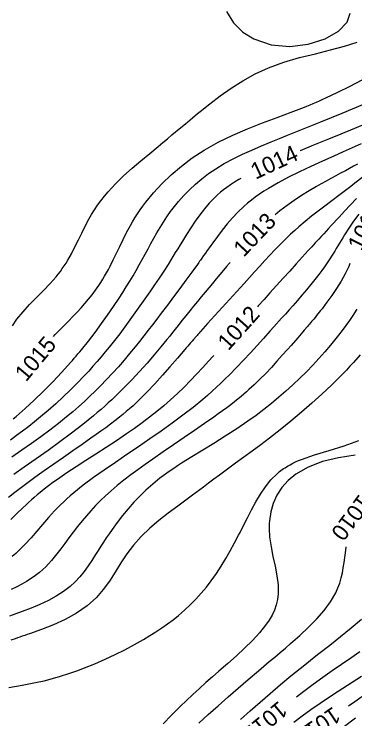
# Model space of a CAD drawing. Extents: x 1969999 to 1995709, y 501250 to 517050.
# Drawn here: x 1970448 to 1970477.2, y 503233.7 to 503293.8 of the extents above; entities that cross this region are included whole.
import ezdxf

# ---------------------------------------------------------------- set-up
doc = ezdxf.new("R2010")
doc.units = 0
doc.layers.add('DT_X_Contour_Major', color=7, linetype='Continuous')
doc.layers.add('DT_X_Contour_Minor', color=7, linetype='Continuous')

msp = doc.modelspace()

# ---------------------------------------------------------------- linework, layer by layer
at = {"layer": 'DT_X_Contour_Major'}
for points in [[(1970451.407, 503266.313), (1970451.568, 503266.491), (1970451.941, 503266.879), (1970452.318, 503267.26), (1970452.696, 503267.637), (1970453.07, 503268.013), (1970453.437, 503268.393), (1970453.771, 503268.755), (1970454.095, 503269.123), (1970454.409, 503269.499), (1970454.71, 503269.882), (1970455, 503270.272), (1970455.277, 503270.671), (1970455.449, 503270.934), (1970455.617, 503271.202), (1970455.78, 503271.474), (1970455.939, 503271.752), (1970456.095, 503272.035), (1970456.247, 503272.325), (1970456.519, 503272.868), (1970456.789, 503273.43), (1970457.064, 503274.007), (1970457.349, 503274.595), (1970457.651, 503275.189), (1970457.974, 503275.786), (1970458.167, 503276.119), (1970458.37, 503276.452), (1970458.584, 503276.786), (1970458.81, 503277.12), (1970459.049, 503277.456), (1970459.304, 503277.794), (1970459.945, 503278.574), (1970460.666, 503279.353), (1970461.462, 503280.121), (1970462.331, 503280.863), (1970463.268, 503281.569), (1970464.269, 503282.225), (1970465.467, 503282.895), (1970466.716, 503283.498), (1970467.991, 503284.046), (1970469.267, 503284.549), (1970470.518, 503285.019), (1970471.718, 503285.466), (1970471.947, 503285.553), (1970472.174, 503285.64), (1970472.398, 503285.726), (1970472.619, 503285.813), (1970472.839, 503285.901), (1970473.057, 503285.988), (1970473.33, 503286.1), (1970473.601, 503286.213), (1970473.871, 503286.328), (1970474.14, 503286.445), (1970474.41, 503286.564), (1970474.681, 503286.686), (1970475.705, 503287.169), (1970476.741, 503287.688), (1970477.782, 503288.234)], [(1970478.279, 503284.541), (1970477.13, 503284.066), (1970475.955, 503283.588), (1970474.768, 503283.106), (1970473.619, 503282.636), (1970472.487, 503282.166), (1970472.484, 503282.164)], [(1970477.368, 503281.035), (1970477.023, 503280.842), (1970476.681, 503280.653), (1970476.341, 503280.468), (1970475.931, 503280.247), (1970475.521, 503280.027), (1970475.11, 503279.806), (1970474.697, 503279.581), (1970474.282, 503279.35), (1970473.862, 503279.111), (1970473.236, 503278.74), (1970472.605, 503278.346), (1970471.976, 503277.931), (1970471.356, 503277.494), (1970470.752, 503277.036), (1970470.337, 503276.695)], [(1970467.409, 503279.802), (1970467.236, 503279.705), (1970466.878, 503279.491), (1970466.537, 503279.273), (1970466.214, 503279.048), (1970465.94, 503278.842), (1970465.678, 503278.628), (1970465.425, 503278.407), (1970465.18, 503278.177), (1970464.943, 503277.938), (1970464.712, 503277.689), (1970464.301, 503277.207), (1970463.904, 503276.696), (1970463.519, 503276.16), (1970463.144, 503275.605), (1970462.778, 503275.038), (1970462.419, 503274.462), (1970462.217, 503274.134), (1970462.016, 503273.806), (1970461.815, 503273.476), (1970461.612, 503273.144), (1970461.406, 503272.811), (1970461.195, 503272.475), (1970460.824, 503271.895), (1970460.438, 503271.31), (1970460.041, 503270.719), (1970459.634, 503270.125), (1970459.218, 503269.528), (1970458.796, 503268.929), (1970458.371, 503268.333), (1970457.941, 503267.737), (1970457.507, 503267.146), (1970457.067, 503266.56), (1970456.621, 503265.982), (1970456.17, 503265.413), (1970455.831, 503264.996), (1970455.487, 503264.585), (1970455.137, 503264.178), (1970454.78, 503263.773), (1970454.416, 503263.371), (1970454.042, 503262.969), (1970453.463, 503262.366), (1970452.863, 503261.765), (1970452.245, 503261.169), (1970451.611, 503260.583), (1970450.963, 503260.008), (1970450.306, 503259.45), (1970449.801, 503259.039), (1970449.292, 503258.638), (1970448.777, 503258.244), (1970448.256, 503257.857), (1970447.728, 503257.476)], [(1970477.29, 503278.085), (1970476.766, 503277.546), (1970476.27, 503277.02), (1970475.798, 503276.511), (1970475.127, 503275.783), (1970474.911, 503275.548), (1970474.697, 503275.317), (1970474.485, 503275.088), (1970474.274, 503274.859), (1970474.063, 503274.629), (1970473.917, 503274.47), (1970473.77, 503274.31), (1970473.622, 503274.148), (1970473.472, 503273.984), (1970473.321, 503273.818), (1970473.167, 503273.649), (1970472.661, 503273.092), (1970472.134, 503272.509), (1970471.59, 503271.907), (1970471.034, 503271.29), (1970470.468, 503270.663), (1970469.898, 503270.033), (1970469.399, 503269.481), (1970468.9, 503268.931), (1970468.835, 503268.859)], [(1970476.728, 503272.54), (1970476.63, 503272.305), (1970476.322, 503271.667), (1970475.971, 503271.035), (1970475.588, 503270.417), (1970475.182, 503269.817), (1970474.765, 503269.24), (1970474.345, 503268.691), (1970474.226, 503268.539), (1970474.107, 503268.39), (1970473.988, 503268.242), (1970473.87, 503268.097), (1970473.752, 503267.953), (1970473.635, 503267.81), (1970473.545, 503267.702), (1970473.455, 503267.594), (1970473.365, 503267.486), (1970473.274, 503267.379), (1970473.184, 503267.272), (1970473.093, 503267.165), (1970472.824, 503266.85), (1970472.55, 503266.532), (1970472.272, 503266.21), (1970471.696, 503265.553), (1970471.398, 503265.214), (1970470.952, 503264.712), (1970470.491, 503264.2), (1970470.018, 503263.685), (1970469.535, 503263.174), (1970469.045, 503262.674), (1970468.549, 503262.19), (1970468.329, 503261.983), (1970468.107, 503261.781), (1970467.884, 503261.582), (1970467.658, 503261.386), (1970467.429, 503261.192), (1970467.195, 503261), (1970466.875, 503260.745), (1970466.545, 503260.491), (1970466.205, 503260.236), (1970465.853, 503259.978), (1970465.488, 503259.715), (1970465.109, 503259.447), (1970464.304, 503258.885), (1970463.452, 503258.298), (1970462.57, 503257.694), (1970461.671, 503257.08), (1970460.771, 503256.462), (1970459.883, 503255.847), (1970459.24, 503255.396), (1970458.613, 503254.948), (1970458.007, 503254.502), (1970457.422, 503254.054), (1970456.86, 503253.605), (1970456.324, 503253.149), (1970455.863, 503252.733), (1970455.423, 503252.31), (1970455.003, 503251.883), (1970454.601, 503251.451), (1970454.217, 503251.015), (1970453.848, 503250.575), (1970453.462, 503250.092), (1970453.09, 503249.609), (1970452.731, 503249.131), (1970452.38, 503248.661), (1970452.036, 503248.203), (1970451.696, 503247.763), (1970451.465, 503247.474), (1970451.231, 503247.195), (1970450.993, 503246.926), (1970450.747, 503246.668), (1970450.492, 503246.422), (1970450.223, 503246.187), (1970449.877, 503245.918), (1970449.508, 503245.664), (1970449.116, 503245.421), (1970448.703, 503245.188), (1970448.267, 503244.96), (1970447.808, 503244.736)], [(1970466.487, 503272.639), (1970466.433, 503272.574), (1970466.184, 503272.28), (1970465.937, 503271.988), (1970465.618, 503271.61), (1970465.3, 503271.233), (1970464.983, 503270.856), (1970464.666, 503270.478), (1970464.351, 503270.099), (1970464.036, 503269.717), (1970463.708, 503269.316), (1970463.38, 503268.912), (1970463.051, 503268.503), (1970462.72, 503268.089), (1970462.386, 503267.671), (1970462.048, 503267.247), (1970461.815, 503266.955), (1970461.579, 503266.659), (1970461.339, 503266.36), (1970461.094, 503266.057), (1970460.842, 503265.748), (1970460.583, 503265.433), (1970460.011, 503264.752), (1970459.404, 503264.051), (1970458.766, 503263.338), (1970458.097, 503262.619), (1970457.402, 503261.904), (1970456.682, 503261.199), (1970456.386, 503260.92), (1970456.087, 503260.644), (1970455.782, 503260.369), (1970455.471, 503260.096), (1970455.153, 503259.823), (1970454.829, 503259.551), (1970453.913, 503258.81), (1970452.952, 503258.068), (1970451.957, 503257.328), (1970450.943, 503256.594), (1970449.922, 503255.869), (1970448.908, 503255.157), (1970448.024, 503254.54)], [(1970477.613, 503264.76), (1970477.026, 503264.097), (1970476.728, 503263.774), (1970476.425, 503263.453), (1970476.115, 503263.133), (1970475.799, 503262.813), (1970475.474, 503262.492), (1970475.141, 503262.169), (1970474.326, 503261.401), (1970473.472, 503260.626), (1970472.589, 503259.855), (1970471.687, 503259.094), (1970470.776, 503258.352), (1970469.865, 503257.638), (1970469.123, 503257.076), (1970468.389, 503256.534), (1970467.666, 503256.009), (1970466.956, 503255.497), (1970466.259, 503254.994), (1970465.577, 503254.496), (1970465.117, 503254.155), (1970464.662, 503253.814), (1970464.209, 503253.472), (1970463.29, 503252.782), (1970462.819, 503252.432), (1970462.025, 503251.851), (1970461.217, 503251.252), (1970460.414, 503250.626), (1970459.635, 503249.965), (1970458.901, 503249.263), (1970458.23, 503248.51), (1970457.676, 503247.766), (1970457.168, 503246.993), (1970456.68, 503246.214), (1970456.187, 503245.448), (1970455.664, 503244.718), (1970455.085, 503244.046), (1970454.283, 503243.328), (1970453.386, 503242.71), (1970452.421, 503242.178), (1970451.414, 503241.717), (1970450.389, 503241.311), (1970449.373, 503240.946), (1970449.163, 503240.874), (1970448.955, 503240.802), (1970448.748, 503240.731), (1970448.541, 503240.66), (1970448.335, 503240.59), (1970448.13, 503240.52), (1970447.77, 503240.397)], [(1970465.093, 503264.693), (1970465.045, 503264.64), (1970464.661, 503264.215), (1970464.155, 503263.661), (1970463.637, 503263.105), (1970463.106, 503262.55), (1970462.558, 503261.998), (1970461.993, 503261.451), (1970461.406, 503260.913), (1970460.827, 503260.41), (1970460.228, 503259.916), (1970459.61, 503259.43), (1970458.974, 503258.951), (1970458.321, 503258.479), (1970457.652, 503258.012), (1970456.784, 503257.428), (1970455.906, 503256.853), (1970455.03, 503256.29), (1970454.171, 503255.74), (1970453.343, 503255.205), (1970452.558, 503254.687), (1970452.141, 503254.403), (1970451.741, 503254.124), (1970451.356, 503253.847), (1970450.984, 503253.571), (1970450.625, 503253.294), (1970450.276, 503253.015), (1970450.023, 503252.804), (1970449.773, 503252.59), (1970449.526, 503252.372), (1970449.281, 503252.151), (1970449.037, 503251.924), (1970448.792, 503251.692), (1970448.288, 503251.2), (1970447.774, 503250.693)], [(1970463.826, 503233.319), (1970464.63, 503234.056), (1970465.465, 503234.805), (1970466.32, 503235.559), (1970467.184, 503236.311), (1970468.049, 503237.053), (1970468.905, 503237.779), (1970469.376, 503238.176), (1970469.842, 503238.567), (1970470.303, 503238.955), (1970470.76, 503239.341), (1970471.214, 503239.727), (1970471.664, 503240.116), (1970472.441, 503240.802), (1970473.191, 503241.501), (1970473.893, 503242.213), (1970474.527, 503242.938), (1970475.073, 503243.678), (1970475.51, 503244.432), (1970475.698, 503244.854), (1970475.852, 503245.28), (1970475.977, 503245.711), (1970476.079, 503246.146), (1970476.161, 503246.585), (1970476.23, 503247.028), (1970476.315, 503247.669), (1970476.392, 503248.306), (1970476.401, 503248.38)], [(1970472.16, 503235.569), (1970472.797, 503236.06), (1970473.599, 503236.656), (1970474.404, 503237.236), (1970475.208, 503237.803), (1970476.007, 503238.359), (1970476.797, 503238.906), (1970477.576, 503239.448)], [(1970476.598, 503234.811), (1970477.137, 503235.176), (1970477.743, 503235.59)]]:
    msp.add_lwpolyline(points, dxfattribs=at)
at = {"layer": 'DT_X_Contour_Minor'}
for points in [[(1970466.19, 503294.062), (1970466.797, 503293.103), (1970467.575, 503292.294), (1970468.531, 503291.731)], [(1970468.531, 503291.731), (1970470.009, 503291.213), (1970471.599, 503291.082), (1970473.173, 503291.274), (1970474.6, 503291.723), (1970475.75, 503292.367), (1970476.493, 503293.141), (1970476.735, 503293.914)], [(1970447.906, 503267.229), (1970448.294, 503267.788), (1970448.813, 503268.43), (1970449.375, 503269.047), (1970449.96, 503269.647), (1970450.547, 503270.239), (1970451.114, 503270.828), (1970451.641, 503271.425), (1970451.824, 503271.651), (1970451.999, 503271.88), (1970452.166, 503272.111), (1970452.327, 503272.346), (1970452.481, 503272.584), (1970452.629, 503272.826), (1970452.946, 503273.388), (1970453.244, 503273.966), (1970453.534, 503274.555), (1970453.822, 503275.149), (1970454.12, 503275.743), (1970454.435, 503276.331), (1970454.668, 503276.733), (1970454.915, 503277.13), (1970455.178, 503277.522), (1970455.459, 503277.909), (1970455.758, 503278.293), (1970456.078, 503278.673), (1970456.713, 503279.355), (1970457.403, 503280.025), (1970458.131, 503280.68), (1970458.878, 503281.32), (1970459.628, 503281.943), (1970460.362, 503282.547), (1970460.759, 503282.875), (1970461.147, 503283.198), (1970461.531, 503283.519), (1970462.294, 503284.158), (1970462.679, 503284.48), (1970462.882, 503284.649), (1970463.086, 503284.819), (1970463.294, 503284.991), (1970463.718, 503285.341), (1970463.936, 503285.519), (1970464.755, 503286.176), (1970465.633, 503286.847), (1970466.573, 503287.51), (1970467.574, 503288.146), (1970468.638, 503288.732), (1970469.766, 503289.25), (1970471.08, 503289.725), (1970472.431, 503290.118), (1970473.775, 503290.457), (1970475.068, 503290.771), (1970476.27, 503291.087), (1970477.335, 503291.433)], [(1970447.967, 503259.298), (1970448.215, 503259.504), (1970448.984, 503260.173), (1970449.771, 503260.893), (1970450.563, 503261.656), (1970451.35, 503262.45), (1970452.122, 503263.266), (1970452.868, 503264.093), (1970453.027, 503264.276), (1970453.185, 503264.459), (1970453.341, 503264.642), (1970453.496, 503264.825), (1970453.649, 503265.009), (1970453.801, 503265.193), (1970454.391, 503265.93), (1970454.96, 503266.672), (1970455.507, 503267.414), (1970456.031, 503268.151), (1970456.531, 503268.878), (1970457.006, 503269.591), (1970457.323, 503270.079), (1970457.627, 503270.559), (1970457.921, 503271.032), (1970458.203, 503271.5), (1970458.474, 503271.963), (1970458.736, 503272.424), (1970458.991, 503272.886), (1970459.24, 503273.347), (1970459.485, 503273.806), (1970459.732, 503274.263), (1970459.982, 503274.718), (1970460.239, 503275.17), (1970460.511, 503275.628), (1970460.795, 503276.082), (1970461.095, 503276.532), (1970461.41, 503276.978), (1970461.744, 503277.418), (1970462.099, 503277.852), (1970462.547, 503278.357), (1970463.026, 503278.85), (1970463.538, 503279.327), (1970464.082, 503279.787), (1970464.658, 503280.225), (1970465.267, 503280.64), (1970465.992, 503281.077), (1970466.752, 503281.485), (1970467.54, 503281.869), (1970468.349, 503282.234), (1970469.172, 503282.585), (1970470.002, 503282.927), (1970470.705, 503283.213), (1970471.409, 503283.498), (1970472.115, 503283.781), (1970473.533, 503284.351), (1970474.247, 503284.638), (1970475.15, 503285.004), (1970476.054, 503285.375), (1970476.953, 503285.749), (1970477.841, 503286.126)], [(1970477.693, 503282.762), (1970476.927, 503282.415), (1970476.144, 503282.067), (1970475.348, 503281.714), (1970474.373, 503281.281), (1970473.396, 503280.837), (1970472.432, 503280.384), (1970471.495, 503279.919), (1970470.6, 503279.445), (1970469.762, 503278.959), (1970469.374, 503278.715), (1970469.003, 503278.468), (1970468.648, 503278.216), (1970468.308, 503277.959), (1970467.981, 503277.695), (1970467.668, 503277.423), (1970467.162, 503276.942), (1970466.688, 503276.439), (1970466.24, 503275.921), (1970465.814, 503275.39), (1970465.407, 503274.852), (1970465.012, 503274.31), (1970464.857, 503274.093), (1970464.702, 503273.876), (1970464.548, 503273.659), (1970464.393, 503273.439), (1970464.236, 503273.218), (1970464.078, 503272.995), (1970464.017, 503272.909), (1970463.955, 503272.822), (1970463.893, 503272.735), (1970463.83, 503272.648), (1970463.767, 503272.56), (1970463.703, 503272.471), (1970463.223, 503271.808), (1970462.72, 503271.124), (1970462.2, 503270.424), (1970461.67, 503269.715), (1970461.136, 503269.005), (1970460.602, 503268.299), (1970460.231, 503267.809), (1970459.863, 503267.325), (1970459.495, 503266.846), (1970459.126, 503266.371), (1970458.756, 503265.901), (1970458.382, 503265.435), (1970457.912, 503264.863), (1970457.435, 503264.297), (1970456.949, 503263.739), (1970456.453, 503263.187), (1970455.947, 503262.644), (1970455.431, 503262.109), (1970454.982, 503261.659), (1970454.523, 503261.216), (1970454.05, 503260.776), (1970453.563, 503260.338), (1970453.059, 503259.902), (1970452.536, 503259.467), (1970451.83, 503258.902), (1970451.09, 503258.335), (1970450.32, 503257.765), (1970449.522, 503257.191), (1970448.697, 503256.612), (1970447.849, 503256.028)], [(1970477.871, 503279.948), (1970477.149, 503279.394), (1970476.798, 503279.124), (1970476.453, 503278.86), (1970476.112, 503278.6), (1970475.774, 503278.343), (1970475.178, 503277.896), (1970474.59, 503277.455), (1970474.011, 503277.017), (1970473.444, 503276.579), (1970472.894, 503276.137), (1970472.362, 503275.689), (1970472.009, 503275.375), (1970471.664, 503275.055), (1970471.325, 503274.73), (1970470.99, 503274.398), (1970470.658, 503274.06), (1970470.325, 503273.714), (1970469.9, 503273.263), (1970469.469, 503272.799), (1970469.034, 503272.324), (1970468.591, 503271.838), (1970468.141, 503271.342), (1970467.681, 503270.836), (1970467.07, 503270.166), (1970466.448, 503269.485), (1970465.822, 503268.798), (1970465.196, 503268.11), (1970464.577, 503267.425), (1970463.972, 503266.747), (1970463.912, 503266.679), (1970463.852, 503266.612), (1970463.792, 503266.544), (1970463.732, 503266.476), (1970463.673, 503266.409), (1970463.613, 503266.341), (1970463.573, 503266.296), (1970463.533, 503266.25), (1970463.493, 503266.204), (1970463.453, 503266.158), (1970463.412, 503266.112), (1970463.372, 503266.067), (1970463.249, 503265.925), (1970463.125, 503265.782), (1970463.001, 503265.64), (1970462.877, 503265.497), (1970462.753, 503265.354), (1970462.629, 503265.21), (1970461.999, 503264.48), (1970461.36, 503263.742), (1970460.715, 503263.009), (1970460.068, 503262.292), (1970459.421, 503261.605), (1970458.78, 503260.958), (1970458.492, 503260.681), (1970458.204, 503260.414), (1970457.916, 503260.156), (1970457.627, 503259.904), (1970457.335, 503259.66), (1970457.04, 503259.42), (1970456.66, 503259.121), (1970456.272, 503258.827), (1970455.874, 503258.533), (1970455.465, 503258.239), (1970455.045, 503257.942), (1970454.612, 503257.638), (1970453.852, 503257.109), (1970453.062, 503256.561), (1970452.253, 503255.999), (1970451.436, 503255.428), (1970450.621, 503254.853), (1970449.82, 503254.278), (1970449.238, 503253.852), (1970448.668, 503253.429), (1970448.109, 503253.008), (1970447.561, 503252.589)], [(1970477.477, 503276.765), (1970477.029, 503276.155), (1970476.623, 503275.562), (1970476.256, 503274.99), (1970476.109, 503274.75), (1970475.968, 503274.515), (1970475.831, 503274.284), (1970475.697, 503274.057), (1970475.565, 503273.833), (1970475.432, 503273.612), (1970475.222, 503273.274), (1970475.007, 503272.94), (1970474.785, 503272.608), (1970474.556, 503272.278), (1970474.318, 503271.948), (1970474.07, 503271.615), (1970473.734, 503271.182), (1970473.381, 503270.743), (1970473.013, 503270.299), (1970472.633, 503269.851), (1970472.241, 503269.398), (1970471.841, 503268.941), (1970471.53, 503268.588), (1970471.213, 503268.232), (1970470.893, 503267.872), (1970470.235, 503267.136), (1970469.897, 503266.76), (1970469.356, 503266.157), (1970468.8, 503265.542), (1970468.23, 503264.919), (1970467.647, 503264.293), (1970467.051, 503263.668), (1970466.443, 503263.051), (1970466.082, 503262.695), (1970465.715, 503262.342), (1970465.34, 503261.991), (1970464.957, 503261.641), (1970464.561, 503261.292), (1970464.152, 503260.942), (1970463.33, 503260.27), (1970462.46, 503259.595), (1970461.551, 503258.92), (1970460.612, 503258.246), (1970459.652, 503257.575), (1970458.678, 503256.91), (1970457.684, 503256.241), (1970456.7, 503255.579), (1970455.739, 503254.923), (1970454.815, 503254.271), (1970453.943, 503253.622), (1970453.136, 503252.975), (1970452.84, 503252.721), (1970452.556, 503252.468), (1970452.282, 503252.213), (1970452.017, 503251.957), (1970451.76, 503251.7), (1970451.511, 503251.44), (1970450.985, 503250.865), (1970450.481, 503250.285), (1970449.988, 503249.708), (1970449.498, 503249.143), (1970449.002, 503248.597), (1970448.49, 503248.078), (1970448.345, 503247.94), (1970448.197, 503247.805), (1970448.047, 503247.672), (1970447.894, 503247.541)], [(1970477.312, 503268.652), (1970476.963, 503268.098), (1970476.679, 503267.677), (1970476.381, 503267.258), (1970476.071, 503266.841), (1970475.747, 503266.423), (1970475.411, 503266.004), (1970475.063, 503265.583), (1970474.581, 503265.02), (1970474.079, 503264.453), (1970473.554, 503263.885), (1970473.009, 503263.317), (1970472.441, 503262.752), (1970471.853, 503262.191), (1970471.266, 503261.657), (1970470.66, 503261.13), (1970470.032, 503260.609), (1970469.383, 503260.096), (1970468.713, 503259.59), (1970468.02, 503259.094), (1970467.061, 503258.444), (1970466.081, 503257.812), (1970465.1, 503257.199), (1970463.214, 503256.039), (1970462.348, 503255.494), (1970462.013, 503255.278), (1970461.691, 503255.064), (1970461.38, 503254.852), (1970461.079, 503254.641), (1970460.787, 503254.43), (1970460.504, 503254.216), (1970460.297, 503254.055), (1970460.095, 503253.892), (1970459.895, 503253.726), (1970459.699, 503253.557), (1970459.504, 503253.385), (1970459.311, 503253.208), (1970458.789, 503252.702), (1970458.279, 503252.166), (1970457.783, 503251.607), (1970457.305, 503251.031), (1970456.847, 503250.442), (1970456.411, 503249.846), (1970456.162, 503249.489), (1970455.92, 503249.131), (1970455.684, 503248.773), (1970455.452, 503248.415), (1970455.224, 503248.058), (1970454.996, 503247.702), (1970454.682, 503247.214), (1970454.36, 503246.732), (1970454.022, 503246.264), (1970453.663, 503245.813), (1970453.274, 503245.385), (1970452.849, 503244.986), (1970452.276, 503244.545), (1970451.648, 503244.147), (1970450.972, 503243.785), (1970450.257, 503243.453), (1970449.512, 503243.143), (1970448.745, 503242.849), (1970448.204, 503242.651), (1970447.654, 503242.456)], [(1970447.592, 503236.368), (1970448.744, 503236.557), (1970449.874, 503236.775), (1970450.603, 503236.941), (1970451.318, 503237.126), (1970452.019, 503237.327), (1970452.709, 503237.546), (1970453.391, 503237.781), (1970454.067, 503238.032), (1970454.951, 503238.388), (1970455.823, 503238.768), (1970456.68, 503239.169), (1970457.516, 503239.588), (1970458.328, 503240.022), (1970459.11, 503240.468), (1970459.645, 503240.789), (1970460.163, 503241.116), (1970460.666, 503241.451), (1970461.154, 503241.795), (1970461.627, 503242.15), (1970462.086, 503242.519), (1970462.6, 503242.963), (1970463.096, 503243.427), (1970463.573, 503243.911), (1970464.03, 503244.414), (1970464.468, 503244.935), (1970464.886, 503245.476), (1970465.325, 503246.094), (1970465.74, 503246.73), (1970466.135, 503247.379), (1970466.512, 503248.036), (1970466.872, 503248.696), (1970467.218, 503249.355), (1970467.345, 503249.602), (1970467.471, 503249.848), (1970467.596, 503250.094), (1970467.844, 503250.585), (1970467.968, 503250.83), (1970468.323, 503251.524), (1970468.692, 503252.208), (1970469.085, 503252.87), (1970469.513, 503253.499), (1970469.984, 503254.082), (1970470.511, 503254.607), (1970470.617, 503254.698), (1970470.726, 503254.788), (1970470.837, 503254.874), (1970470.951, 503254.959), (1970471.067, 503255.041), (1970471.187, 503255.12), (1970471.398, 503255.252), (1970471.618, 503255.377), (1970471.847, 503255.497), (1970472.085, 503255.612), (1970472.333, 503255.723), (1970472.59, 503255.829), (1970473.713, 503256.227), (1970474.942, 503256.603), (1970476.221, 503256.993), (1970477.495, 503257.43)], [(1970477.178, 503256.197), (1970475.742, 503255.976), (1970474.386, 503255.638), (1970473.155, 503255.173), (1970472.095, 503254.57), (1970471.449, 503254.036), (1970470.916, 503253.434), (1970470.494, 503252.776), (1970470.178, 503252.075), (1970469.964, 503251.343), (1970469.849, 503250.592), (1970469.833, 503250.364), (1970469.825, 503250.135), (1970469.825, 503249.906), (1970469.833, 503249.676), (1970469.847, 503249.445), (1970469.868, 503249.214), (1970469.99, 503248.379), (1970470.157, 503247.542), (1970470.337, 503246.713), (1970470.494, 503245.899), (1970470.594, 503245.111), (1970470.604, 503244.357), (1970470.547, 503243.882), (1970470.438, 503243.423), (1970470.279, 503242.976), (1970470.073, 503242.539), (1970469.822, 503242.108), (1970469.528, 503241.68), (1970469.003, 503241.028), (1970468.4, 503240.376), (1970467.736, 503239.725), (1970467.028, 503239.074), (1970466.291, 503238.422), (1970465.543, 503237.769), (1970464.981, 503237.276), (1970464.422, 503236.781), (1970463.867, 503236.281), (1970463.317, 503235.775), (1970462.772, 503235.261), (1970462.232, 503234.737), (1970461.5, 503234), (1970460.781, 503233.254)], [(1970467.385, 503233.636), (1970468.202, 503234.359), (1970469.05, 503235.104), (1970469.919, 503235.86), (1970470.803, 503236.614), (1970471.693, 503237.354), (1970472.088, 503237.676), (1970472.484, 503237.994), (1970472.88, 503238.309), (1970473.679, 503238.938), (1970474.083, 503239.254), (1970475.007, 503239.976), (1970475.934, 503240.708), (1970476.847, 503241.445), (1970477.726, 503242.183)], [(1970471.928, 503233.409), (1970472.649, 503233.942), (1970473.401, 503234.483), (1970474.186, 503235.03), (1970475.33, 503235.796), (1970476.516, 503236.562), (1970477.719, 503237.319)], [(1970476.16, 503232.988), (1970477.201, 503233.761)]]:
    msp.add_lwpolyline(points, dxfattribs=at)

# ---------------------------------------------------------------- texts
at = {"layer": 'DT_X_Contour_Major'}
for s, rotation, p in [('1014', 24.9594, (1970468.665, 503279.69)), ('1011', 63.61516, (1970477.721, 503273.54)), ('1013', 46.49686, (1970467.655, 503273.025)), ('1012', 48.06531, (1970466.338, 503265.042)), ('1015', 50.04989, (1970449.065, 503262.388)), ('1010', 233.41671, (1970477.53, 503252.934)), ('1011', 219.52076, (1970470.653, 503235.276)), ('1012', 214.3563, (1970475.292, 503234.786))]:
    msp.add_text(s, height=1.4, rotation=rotation, dxfattribs=at).set_placement(p)

doc.saveas('drawing.dxf')
